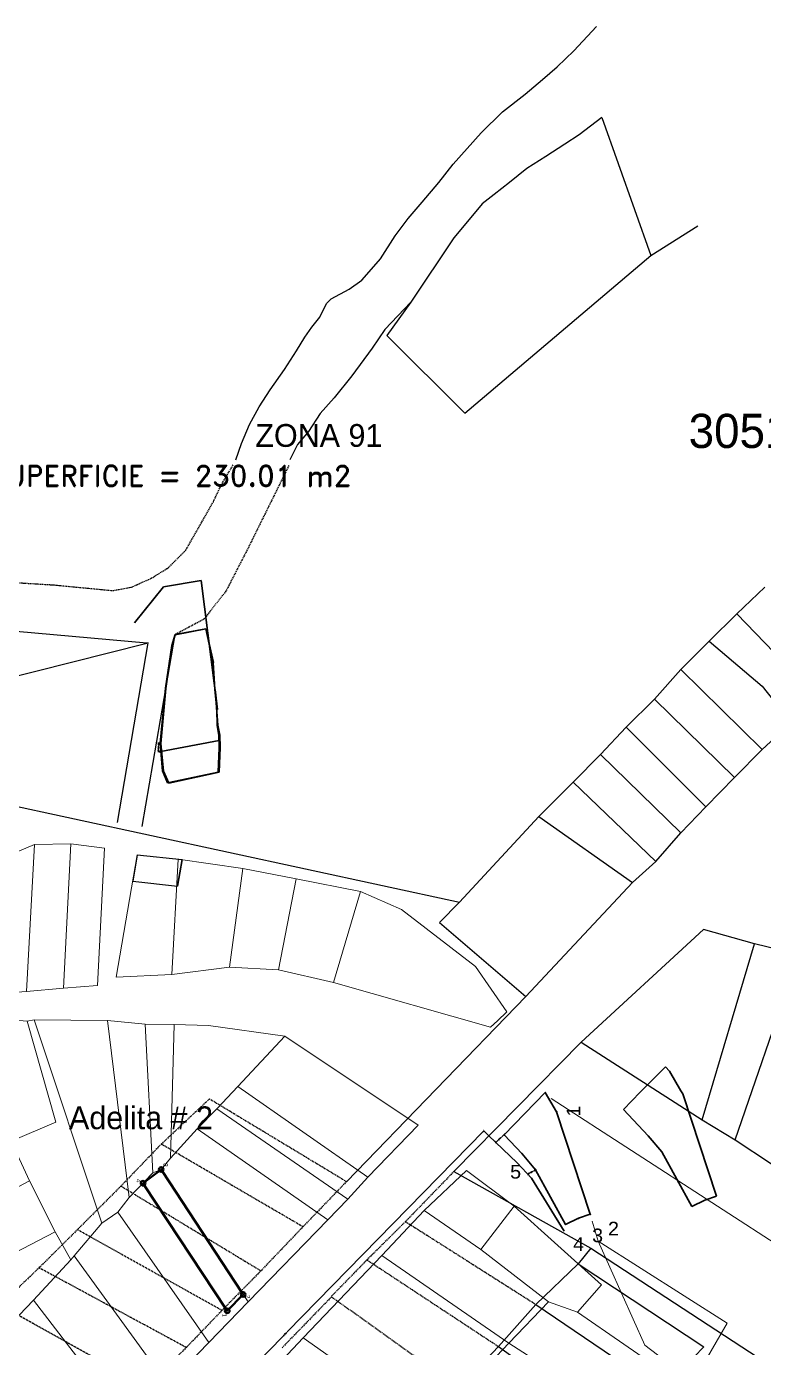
# Model space of a CAD drawing. Header units: millimetres. Extents: x 612074 to 614541, y 1316471 to 1317841.
# Drawn here: x 613413 to 613574.6, y 1317477.4 to 1317767.3 of the extents above; entities that cross this region are included whole.
import ezdxf
from ezdxf.enums import TextEntityAlignment as Align

# ---------------------------------------------------------------- set-up
doc = ezdxf.new("R2010")
doc.units = ezdxf.units.MM
doc.linetypes.add('bfo', pattern=[0, 0, 0])
doc.linetypes.add('HIDDEN', pattern=[0.375, 0.25, -0.125])
doc.layers.add('CAPA ROJA', color=1, linetype='Continuous')
doc.styles.add('HUECA1', font='HUECA1.shx')
doc.styles.add('MONOTXT4', font='Monotxt4.shx')
doc.styles.add('ROMANS', font='ROMANS', dxfattribs={"height": 0.2})
doc.styles.get("Standard").update_dxf_attribs({"font": 'arial.ttf'})
doc.styles.add('Style-ENGINEERING', font='ENGINEERING.shx')
doc.styles.add('Style-INTL_ISO', font='INTL_ISO.shx')

# ---------------------------------------------------------------- blocks, each defined once
blk = doc.blocks.new('_ARCHTICK')
at = {"color": 0, "linetype": 'ByBlock', "const_width": 0.15}
blk.add_lwpolyline([(-0.5, -0.5), (0.5, 0.5)], dxfattribs=at)

msp = doc.modelspace()

# ---------------------------------------------------------------- linework, layer by layer
at = {"layer": 'CAPA ROJA', "color": 1, "linetype": 'Continuous'}
for p, q in [((613533.05, 1317761.87), (613538.02, 1317767.26)), ((613529.34, 1317758.36), (613533.05, 1317761.87)), ((613526.14, 1317755.61), (613529.34, 1317758.36)), ((613522.38, 1317752.41), (613526.14, 1317755.61)), ((613517.36, 1317748.54), (613522.38, 1317752.41)), ((613512.74, 1317743.92), (613517.36, 1317748.54)), ((613539.15, 1317747.24), (613534.22, 1317743.47)), ((613539.15, 1317747.24), (613549.93, 1317717)), ((613506.54, 1317737.05), (613512.74, 1317743.92)), ((613534.22, 1317743.47), (613531.08, 1317741.44)), ((613531.08, 1317741.44), (613526.86, 1317738.74)), ((613503.45, 1317733.03), (613506.54, 1317737.05)), ((613526.86, 1317738.74), (613522.7, 1317736.1)), ((613522.7, 1317736.1), (613518.89, 1317733.04)), ((613499.79, 1317728.71), (613503.45, 1317733.03)), ((613518.89, 1317733.04), (613515.59, 1317730.35)), ((613496.7, 1317725.1), (613499.79, 1317728.71)), ((613512.95, 1317728.36), (613507.87, 1317722.26)), ((613515.59, 1317730.35), (613512.95, 1317728.36)), ((613493.85, 1317721.29), (613496.7, 1317725.1)), ((613507.87, 1317722.26), (613506.7, 1317720.84)), ((613549.93, 1317717), (613560.19, 1317723.52)), ((613490.6, 1317716.25), (613493.85, 1317721.29)), ((613506.7, 1317720.84), (613497.26, 1317706.75)), ((613509.11, 1317682.37), (613549.93, 1317717)), ((613486.54, 1317711.58), (613489.18, 1317714.58)), ((613489.18, 1317714.58), (613490.6, 1317716.25)), ((613483.75, 1317709.59), (613486.54, 1317711.58)), ((613479.79, 1317707.51), (613483.75, 1317709.59)), ((613477.35, 1317703.44), (613478.77, 1317706.49)), ((613478.77, 1317706.49), (613479.79, 1317707.51)), ((613497.26, 1317706.75), (613491.58, 1317700.75)), ((613497.26, 1317706.75), (613491.98, 1317699.43)), ((613475.58, 1317701.25), (613477.35, 1317703.44)), ((613472.23, 1317696.07), (613474.05, 1317699.07)), ((613474.05, 1317699.07), (613475.58, 1317701.25)), ((613491.58, 1317700.75), (613488.83, 1317696.69)), ((613491.98, 1317699.43), (613509.11, 1317682.37)), ((613488.83, 1317696.69), (613484.37, 1317690.58)), ((613469.59, 1317691.95), (613472.23, 1317696.07)), ((613466.44, 1317687.52), (613469.59, 1317691.95)), ((613484.37, 1317690.58), (613480.46, 1317685.75)), ((613464, 1317683.76), (613466.44, 1317687.52)), ((613480.46, 1317685.75), (613477.41, 1317682.3)), ((613461.87, 1317679.9), (613464, 1317683.76)), ((613477.41, 1317682.3), (613474.82, 1317678.38)), ((613460.15, 1317675.78), (613461.87, 1317679.9)), ((613474.82, 1317678.38), (613472.39, 1317675.53)), ((613458.93, 1317672.17), (613460.15, 1317675.78)), ((613472.39, 1317675.53), (613470.76, 1317672.13)), ((613568.77, 1317638.4), (613574.91, 1317644.22)), ((613562.72, 1317632.38), (613568.77, 1317638.4)), ((613568.77, 1317638.4), (613586.37, 1317620.1)), ((613439.4, 1317631.94), (613384.31, 1317636.87)), ((613556.51, 1317626.13), (613562.72, 1317632.38)), ((613562.72, 1317632.38), (613574.32, 1317622.52)), ((613400.54, 1317622.11), (613439.4, 1317631.94)), ((613550.72, 1317619.64), (613556.51, 1317626.13)), ((613556.51, 1317626.13), (613574.36, 1317608.61)), ((613574.32, 1317622.52), (613580.71, 1317614.42)), ((613544.54, 1317613.5), (613550.72, 1317619.64)), ((613550.72, 1317619.64), (613568.28, 1317602.46)), ((613538.85, 1317607.54), (613544.54, 1317613.5)), ((613544.54, 1317613.5), (613561.97, 1317596.04)), ((613574.36, 1317608.61), (613580.71, 1317614.42)), ((613532.87, 1317601.41), (613538.85, 1317607.54)), ((613538.85, 1317607.54), (613556.48, 1317590.33)), ((613568.28, 1317602.46), (613574.36, 1317608.61)), ((613375.04, 1317603.86), (613507.98, 1317575.1)), ((613525.34, 1317593.88), (613532.87, 1317601.41)), ((613532.87, 1317601.41), (613551.03, 1317584.06)), ((613561.97, 1317596.04), (613568.28, 1317602.46)), ((613556.48, 1317590.33), (613561.97, 1317596.04)), ((613507.98, 1317575.1), (613525.34, 1317593.88)), ((613525.34, 1317593.88), (613545.91, 1317579.4)), ((613551.03, 1317584.06), (613556.48, 1317590.33)), ((613545.91, 1317579.4), (613551.03, 1317584.06)), ((613522.52, 1317554.4), (613545.91, 1317579.4)), ((613507.98, 1317575.1), (613503.59, 1317570.61)), ((613503.59, 1317570.61), (613522.52, 1317554.4)), ((613561.49, 1317569.1), (613534.63, 1317544.35)), ((613572.68, 1317565.95), (613561.49, 1317569.1)), ((613561.18, 1317527.37), (613572.68, 1317565.95)), ((613582.34, 1317563.55), (613572.68, 1317565.95)), ((613568.4, 1317522.96), (613582.34, 1317563.55)), ((613522.52, 1317554.4), (613483.16, 1317513.77)), ((613534.63, 1317544.35), (613506.73, 1317516.01)), ((613534.63, 1317544.35), (613561.18, 1317527.37)), ((613561.18, 1317527.37), (613568.4, 1317522.96)), ((613568.4, 1317522.96), (613576.37, 1317517.69)), ((613506.73, 1317516.01), (613536.74, 1317499.17)), ((613536.74, 1317499.17), (613533.99, 1317495.77)), ((613536.74, 1317499.17), (613578.94, 1317471.58)), ((613533.99, 1317495.77), (613524.71, 1317486.84)), ((613533.99, 1317495.77), (613561.52, 1317477.52)), ((613524.71, 1317486.84), (613516.54, 1317477.58)), ((613524.71, 1317486.84), (613552.36, 1317468.08)), ((613516.54, 1317477.58), (613507.88, 1317468.56)), ((613516.54, 1317477.58), (613542.89, 1317458.65)), ((613561.52, 1317477.52), (613552.36, 1317468.08))]:
    msp.add_line(p, q, dxfattribs=at)
at = {"layer": 'CAPA ROJA', "color": 1, "linetype": 'Continuous', "lineweight": -3}
for p, q in [((613533.05, 1317761.87), (613538.02, 1317767.26)), ((613529.34, 1317758.36), (613533.05, 1317761.87)), ((613526.14, 1317755.61), (613529.34, 1317758.36)), ((613522.38, 1317752.41), (613526.14, 1317755.61)), ((613517.36, 1317748.54), (613522.38, 1317752.41)), ((613512.74, 1317743.92), (613517.36, 1317748.54)), ((613539.15, 1317747.24), (613534.22, 1317743.47)), ((613539.15, 1317747.24), (613549.93, 1317717)), ((613506.54, 1317737.05), (613512.74, 1317743.92)), ((613534.22, 1317743.47), (613531.08, 1317741.44)), ((613531.08, 1317741.44), (613526.86, 1317738.74)), ((613503.45, 1317733.03), (613506.54, 1317737.05)), ((613526.86, 1317738.74), (613522.7, 1317736.1)), ((613522.7, 1317736.1), (613518.89, 1317733.04)), ((613499.79, 1317728.71), (613503.45, 1317733.03)), ((613518.89, 1317733.04), (613515.59, 1317730.35)), ((613496.7, 1317725.1), (613499.79, 1317728.71)), ((613512.95, 1317728.36), (613507.87, 1317722.26)), ((613515.59, 1317730.35), (613512.95, 1317728.36)), ((613493.85, 1317721.29), (613496.7, 1317725.1)), ((613507.87, 1317722.26), (613506.7, 1317720.84)), ((613549.93, 1317717), (613560.19, 1317723.52)), ((613490.6, 1317716.25), (613493.85, 1317721.29)), ((613506.7, 1317720.84), (613497.26, 1317706.75)), ((613509.11, 1317682.37), (613549.93, 1317717)), ((613486.54, 1317711.58), (613489.18, 1317714.58)), ((613489.18, 1317714.58), (613490.6, 1317716.25)), ((613483.75, 1317709.59), (613486.54, 1317711.58)), ((613479.79, 1317707.51), (613483.75, 1317709.59)), ((613477.35, 1317703.44), (613478.77, 1317706.49)), ((613478.77, 1317706.49), (613479.79, 1317707.51)), ((613497.26, 1317706.75), (613491.58, 1317700.75)), ((613497.26, 1317706.75), (613491.98, 1317699.43)), ((613475.58, 1317701.25), (613477.35, 1317703.44)), ((613472.23, 1317696.07), (613474.05, 1317699.07)), ((613474.05, 1317699.07), (613475.58, 1317701.25)), ((613491.58, 1317700.75), (613488.83, 1317696.69)), ((613491.98, 1317699.43), (613509.11, 1317682.37)), ((613488.83, 1317696.69), (613484.37, 1317690.58)), ((613469.59, 1317691.95), (613472.23, 1317696.07)), ((613466.44, 1317687.52), (613469.59, 1317691.95)), ((613484.37, 1317690.58), (613480.46, 1317685.75)), ((613464, 1317683.76), (613466.44, 1317687.52)), ((613480.46, 1317685.75), (613477.41, 1317682.3)), ((613461.87, 1317679.9), (613464, 1317683.76)), ((613477.41, 1317682.3), (613474.82, 1317678.38)), ((613460.15, 1317675.78), (613461.87, 1317679.9)), ((613474.82, 1317678.38), (613472.39, 1317675.53)), ((613458.93, 1317672.17), (613460.15, 1317675.78)), ((613472.39, 1317675.53), (613470.76, 1317672.13))]:
    msp.add_line(p, q, dxfattribs=at)
at = {"layer": 'CAPA ROJA', "color": 1, "linetype": 'HIDDEN'}
for p, q in [((613455.7, 1317666.63), (613458.31, 1317671.05)), ((613470.52, 1317670.89), (613461.72, 1317653.07)), ((613453.98, 1317662.98), (613455.7, 1317666.63)), ((613451.29, 1317658.23), (613453.98, 1317662.98)), ((613447.91, 1317652.31), (613451.29, 1317658.23)), ((613461.72, 1317653.07), (613456.71, 1317643.31)), ((613444.08, 1317648.48), (613447.91, 1317652.31)), ((613440.36, 1317646.18), (613444.08, 1317648.48)), ((613406.97, 1317645.45), (613419.06, 1317644.71)), ((613419.06, 1317644.71), (613425.95, 1317644.04)), ((613425.95, 1317644.04), (613431.91, 1317643.47)), ((613431.91, 1317643.47), (613435.99, 1317644.22)), ((613435.99, 1317644.22), (613440.36, 1317646.18)), ((613456.71, 1317643.31), (613451.88, 1317637.18)), ((613451.88, 1317637.18), (613445.59, 1317633.83)), ((613439.7, 1317632.02), (613439.4, 1317631.94)), ((613453.11, 1317531.91), (613442.59, 1317522.06)), ((613483.16, 1317513.77), (613453.11, 1317531.91)), ((613442.59, 1317522.06), (613433.71, 1317512.81)), ((613442.59, 1317522.06), (613473.65, 1317503.91)), ((613483.16, 1317513.77), (613473.65, 1317503.91)), ((613506.73, 1317516.01), (613496.11, 1317505.02)), ((613433.71, 1317512.81), (613424.19, 1317503.28)), ((613433.71, 1317512.81), (613464.41, 1317494.22)), ((613496.11, 1317505.02), (613487.66, 1317496.62)), ((613496.11, 1317505.02), (613524.71, 1317486.84)), ((613424.19, 1317503.28), (613415.79, 1317494.91)), ((613424.19, 1317503.28), (613455.88, 1317485.55)), ((613473.65, 1317503.91), (613464.41, 1317494.22)), ((613487.66, 1317496.62), (613479.83, 1317488.57)), ((613487.66, 1317496.62), (613516.54, 1317477.58)), ((613415.79, 1317494.91), (613407.25, 1317486.72)), ((613415.79, 1317494.91), (613448.07, 1317477.42)), ((613464.41, 1317494.22), (613455.88, 1317485.55)), ((613479.9, 1317488.52), (613469.04, 1317477.32)), ((613479.9, 1317488.52), (613507.88, 1317468.56)), ((613407.25, 1317486.72), (613439.41, 1317468.76)), ((613455.88, 1317485.55), (613448.07, 1317477.42)), ((613455.88, 1317485.55), (613455.88, 1317485.55)), ((613448.07, 1317477.42), (613439.41, 1317468.76))]:
    msp.add_line(p, q, dxfattribs=at)
at = {"layer": 'CAPA ROJA', "color": 1, "lineweight": 30, "ltscale": 0.5}
for p, q in [((613443, 1317644.26), (613436.67, 1317636.43)), ((613451.28, 1317645.65), (613443, 1317644.26)), ((613454.88, 1317617.4), (613451.28, 1317645.65)), ((613445.59, 1317633.83), (613444.83, 1317631.4)), ((613444.83, 1317631.4), (613445.59, 1317633.83)), ((613445.6, 1317633.78), (613444.86, 1317631.34)), ((613452.32, 1317635.1), (613445.59, 1317633.83)), ((613445.59, 1317633.83), (613452.32, 1317635.1)), ((613452.32, 1317635.1), (613445.6, 1317633.78)), ((613453.92, 1317627.69), (613452.32, 1317635.1)), ((613452.32, 1317635.1), (613453.92, 1317627.69)), ((613453.98, 1317627.7), (613452.32, 1317635.1)), ((613444.83, 1317631.4), (613443.44, 1317622.07)), ((613443.44, 1317622.07), (613444.83, 1317631.4)), ((613444.86, 1317631.34), (613443.54, 1317622)), ((613454.29, 1317621.74), (613453.92, 1317627.69)), ((613453.92, 1317627.69), (613454.29, 1317621.74)), ((613443.44, 1317622.07), (613442.28, 1317610.02)), ((613442.28, 1317610.02), (613443.44, 1317622.07)), ((613443.54, 1317622), (613442.47, 1317609.95)), ((613454.74, 1317617.38), (613454.29, 1317621.74)), ((613454.29, 1317621.74), (613454.74, 1317617.38)), ((613454.96, 1317613.92), (613454.4, 1317621.76)), ((613454.4, 1317621.76), (613454.88, 1317617.4)), ((613454.8, 1317613.9), (613454.74, 1317617.38)), ((613454.74, 1317617.38), (613454.8, 1317613.9)), ((613455.19, 1317611.73), (613454.8, 1317613.9)), ((613454.8, 1317613.9), (613455.19, 1317611.73)), ((613455.37, 1317611.75), (613454.96, 1317613.92)), ((613442.28, 1317610.02), (613441.8, 1317610.02)), ((613441.93, 1317610.02), (613441.93, 1317609.62)), ((613442.28, 1317610.02), (613442.83, 1317603.94)), ((613442.45, 1317608.13), (613442.28, 1317610.02)), ((613455.22, 1317610.61), (613442.45, 1317608.13)), ((613442.47, 1317609.95), (613443.07, 1317603.87)), ((613455.26, 1317608.99), (613455.19, 1317611.73)), ((613455.19, 1317611.73), (613455.22, 1317610.61)), ((613455.46, 1317609.01), (613455.37, 1317611.75)), ((613442.45, 1317608.13), (613441.8, 1317608.13)), ((613441.93, 1317608.13), (613441.93, 1317608.54)), ((613455.01, 1317603.61), (613455.26, 1317608.99)), ((613455.26, 1317603.63), (613455.46, 1317609.01)), ((613442.83, 1317603.94), (613443.91, 1317601.29)), ((613443.07, 1317603.87), (613444.17, 1317601.22)), ((613443.91, 1317601.29), (613455.01, 1317603.61)), ((613444.17, 1317601.22), (613455.26, 1317603.63)), ((613517.72, 1317524.07), (613526.76, 1317533.33)), ((613526.76, 1317533.33), (613529.23, 1317529.11)), ((613529.23, 1317529.11), (613536.61, 1317506.62)), ((613513.29, 1317524.92), (613470.19, 1317480.82)), ((613514.42, 1317523.82), (613513.2, 1317525.01)), ((613514.31, 1317523.92), (613520.6, 1317517.9)), ((613515.91, 1317522.39), (613515.82, 1317522.48)), ((613515.91, 1317522.39), (613516.43, 1317522.88)), ((613517.76, 1317524.12), (613517.24, 1317523.63)), ((613517.76, 1317524.12), (613517.68, 1317524.21)), ((613521.67, 1317519.9), (613517.72, 1317524.07)), ((613524.64, 1317516.38), (613521.67, 1317519.9)), ((613520.6, 1317517.9), (613523.75, 1317514.53)), ((613524.64, 1317516.38), (613524.25, 1317516.17)), ((613524.63, 1317516.38), (613524.57, 1317516.49)), ((613531.22, 1317504.38), (613524.64, 1317516.38)), ((613522.92, 1317515.42), (613522.86, 1317515.53)), ((613522.92, 1317515.42), (613523.31, 1317515.64)), ((613523.75, 1317514.53), (613530.93, 1317502.88)), ((613534.07, 1317505.76), (613531.22, 1317504.38)), ((613536.61, 1317506.62), (613534.07, 1317505.76)), ((613426.08, 1317435.67), (613469.18, 1317479.77))]:
    msp.add_line(p, q, dxfattribs=at)
at = {"layer": 'CAPA ROJA', "color": 1, "ltscale": 0.5}
for p, q in [((613438.35, 1317591.69), (613445.59, 1317633.83)), ((613432.93, 1317592.62), (613439.7, 1317632.02)), ((613437.28, 1317585.48), (613436.29, 1317579.68)), ((613437.28, 1317585.48), (613447.13, 1317584.43)), ((613447.13, 1317584.43), (613446.13, 1317578.64)), ((613446.13, 1317578.64), (613447.13, 1317584.43)), ((613436.29, 1317579.68), (613446.13, 1317578.64)), ((613438.56, 1317513.43), (613442.53, 1317516.46)), ((613442.53, 1317516.46), (613460.5, 1317489.03)), ((613457.02, 1317485.44), (613438.56, 1317513.43)), ((613460.5, 1317489.03), (613457.02, 1317485.44))]:
    msp.add_line(p, q, dxfattribs=at)
at = {"layer": 'CAPA ROJA', "color": 1, "linetype": 'Continuous', "lineweight": 13}
for p, q in [((613405.94, 1317584.03), (613414.77, 1317587.73)), ((613413, 1317555.48), (613414.77, 1317587.73)), ((613414.77, 1317587.73), (613422.72, 1317587.9)), ((613421.1, 1317556.27), (613422.72, 1317587.9)), ((613422.72, 1317587.9), (613430.09, 1317586.96)), ((613430.09, 1317586.96), (613429.58, 1317576.91)), ((613432.68, 1317558.67), (613437.28, 1317585.48)), ((613437.28, 1317585.48), (613446.27, 1317584.53)), ((613444.85, 1317559.21), (613446.27, 1317584.53)), ((613446.27, 1317584.53), (613460.47, 1317582.48)), ((613457.54, 1317560.83), (613460.47, 1317582.48)), ((613460.47, 1317582.48), (613472.11, 1317580.26)), ((613472.11, 1317580.26), (613468.24, 1317560.29)), ((613472.11, 1317580.26), (613486.24, 1317577.41)), ((613480.29, 1317557.48), (613486.24, 1317577.41)), ((613486.24, 1317577.41), (613495.23, 1317573.53)), ((613429.58, 1317576.91), (613428.55, 1317556.79)), ((613495.23, 1317573.53), (613511.45, 1317561.02)), ((613457.54, 1317560.83), (613444.85, 1317559.21)), ((613468.24, 1317560.29), (613457.54, 1317560.83)), ((613480.29, 1317557.48), (613468.24, 1317560.29)), ((613511.45, 1317561.02), (613518.34, 1317551.03)), ((613444.85, 1317559.21), (613432.68, 1317558.67)), ((613514.78, 1317547.64), (613480.29, 1317557.48)), ((613413, 1317555.48), (613405.98, 1317554.99)), ((613421.1, 1317556.27), (613413, 1317555.48)), ((613428.55, 1317556.79), (613421.1, 1317556.27)), ((613396.95, 1317550.17), (613413.15, 1317549.01)), ((613413.15, 1317549.01), (613414.67, 1317549.32)), ((613419.4, 1317526.82), (613413.15, 1317549.01)), ((613414.67, 1317549.32), (613430.75, 1317549.14)), ((613429.49, 1317504.69), (613414.67, 1317549.32)), ((613430.75, 1317549.14), (613439.01, 1317548.37)), ((613435.53, 1317510.27), (613430.75, 1317549.14)), ((613439.01, 1317548.37), (613445.37, 1317548.26)), ((613439.01, 1317548.37), (613440.72, 1317515.73)), ((613444.59, 1317518.91), (613445.37, 1317548.26)), ((613445.37, 1317548.26), (613452.92, 1317548.06)), ((613516.29, 1317549.08), (613514.78, 1317547.64)), ((613518.34, 1317551.03), (613516.29, 1317549.08)), ((613452.92, 1317548.06), (613469.64, 1317545.73)), ((613459.32, 1317534.63), (613469.64, 1317545.73)), ((613469.64, 1317545.73), (613498.9, 1317526.15)), ((613459.32, 1317534.63), (613454.72, 1317529.76)), ((613487.88, 1317514.74), (613459.32, 1317534.63)), ((613528.02, 1317531.99), (613608.02, 1317480.21)), ((613454.72, 1317529.76), (613450.41, 1317525.38)), ((613483.43, 1317509.9), (613454.72, 1317529.76)), ((613419.4, 1317526.82), (613409.65, 1317522.65)), ((613444.59, 1317518.91), (613450.41, 1317525.38)), ((613479.09, 1317505.37), (613450.41, 1317525.38)), ((613498.9, 1317526.15), (613487.88, 1317514.74)), ((613413.67, 1317513.93), (613409.65, 1317522.65)), ((613442.53, 1317516.46), (613440.72, 1317515.73)), ((613444.59, 1317518.91), (613442.53, 1317516.46)), ((613442.53, 1317516.46), (613461.58, 1317487.38)), ((613386.61, 1317499.64), (613413.67, 1317513.93)), ((613413.67, 1317513.93), (613419.3, 1317502.77)), ((613440.72, 1317515.73), (613435.53, 1317510.27)), ((613487.88, 1317514.74), (613483.43, 1317509.9)), ((613500.19, 1317507.43), (613509.48, 1317516.24)), ((613509.48, 1317516.24), (613519.96, 1317508.41)), ((613435.53, 1317510.27), (613433.03, 1317507.07)), ((613483.43, 1317509.9), (613479.09, 1317505.37)), ((613512.62, 1317498.9), (613519.96, 1317508.41)), ((613519.96, 1317508.41), (613539.13, 1317491.15)), ((613433.03, 1317507.07), (613429.49, 1317504.69)), ((613452.95, 1317478.5), (613433.03, 1317507.07)), ((613479.09, 1317505.37), (613461.58, 1317487.38)), ((613490.89, 1317497.58), (613500.19, 1317507.43)), ((613500.19, 1317507.43), (613512.62, 1317498.9)), ((613538.33, 1317500.75), (613537.07, 1317505.12)), ((613419.3, 1317502.77), (613392.72, 1317488.96)), ((613419.3, 1317502.77), (613422.71, 1317496.6)), ((613423.47, 1317497.49), (613429.49, 1317504.69)), ((613548.57, 1317477.91), (613538.33, 1317500.75)), ((613538.33, 1317500.75), (613566.64, 1317482.73)), ((613422.71, 1317496.6), (613414.56, 1317487.74)), ((613423.47, 1317497.49), (613422.71, 1317496.6)), ((613423.47, 1317497.49), (613443.97, 1317469.27)), ((613473.67, 1317479.5), (613490.89, 1317497.58)), ((613518.79, 1317478.37), (613490.89, 1317497.58)), ((613512.62, 1317498.9), (613527.48, 1317487.43)), ((613539.13, 1317491.15), (613533.86, 1317485.11)), ((613414.56, 1317487.74), (613408.22, 1317481.18)), ((613435.47, 1317460.53), (613414.56, 1317487.74)), ((613461.58, 1317487.38), (613452.95, 1317478.5)), ((613527.48, 1317487.43), (613518.79, 1317478.37)), ((613533.86, 1317485.11), (613527.48, 1317487.43)), ((613533.86, 1317485.11), (613556.97, 1317469.22)), ((613566.64, 1317482.73), (613559.18, 1317469.88)), ((613465.01, 1317470.36), (613473.67, 1317479.5)), ((613473.67, 1317479.5), (613500.92, 1317460.35)), ((613452.95, 1317478.5), (613443.97, 1317469.27)), ((613510.29, 1317469.44), (613518.79, 1317478.37)), ((613518.79, 1317478.37), (613547.95, 1317459.66)), ((613559.18, 1317469.88), (613548.57, 1317477.91))]:
    msp.add_line(p, q, dxfattribs=at)
at = {"layer": 'CAPA ROJA', "color": 1, "linetype": 'bfo', "lineweight": 30, "ltscale": 0.5}
for p, q in [((613553.15, 1317539), (613547.61, 1317533.41)), ((613554.02, 1317538.03), (613553.15, 1317539)), ((613556.51, 1317533.71), (613554.02, 1317538.03)), ((613547.61, 1317533.41), (613543.92, 1317529.61)), ((613556.91, 1317533.06), (613556.51, 1317533.71)), ((613564.3, 1317510.58), (613556.91, 1317533.06)), ((613543.92, 1317529.61), (613549.35, 1317523.86)), ((613549.35, 1317523.86), (613552.32, 1317520.34)), ((613552.32, 1317520.34), (613558.9, 1317508.33)), ((613561.76, 1317509.72), (613564.3, 1317510.58)), ((613558.9, 1317508.33), (613561.76, 1317509.72))]:
    msp.add_line(p, q, dxfattribs=at)
at = {"layer": 'CAPA ROJA', "color": 1, "lineweight": 40, "ltscale": 0.5}
for p, q in [((613442.13, 1317516.16), (613438.96, 1317513.73)), ((613460.23, 1317489.44), (613442.8, 1317516.04)), ((613438.83, 1317513.01), (613456.74, 1317485.86)), ((613457.37, 1317485.8), (613460.16, 1317488.67))]:
    msp.add_line(p, q, dxfattribs=at)
for centre in [(613442.53, 1317516.46), (613438.56, 1317513.43), (613460.5, 1317489.03), (613457.02, 1317485.44)]:
    msp.add_circle(centre, 0.5, dxfattribs=at)
at = {"layer": 'CAPA ROJA', "color": 1, "lineweight": 30, "ltscale": 0.5}
for p in [(613526.76, 1317533.33), (613529.23, 1317529.11), (613521.67, 1317519.9), (613524.64, 1317516.38), (613534.07, 1317505.76), (613536.61, 1317506.62), (613531.22, 1317504.38)]:
    msp.add_point(p, dxfattribs=at)
at = {"layer": 'CAPA ROJA', "color": 1, "ltscale": 0.5}
for p in [(613442.53, 1317516.46), (613438.56, 1317513.43), (613460.5, 1317489.03), (613457.02, 1317485.44)]:
    msp.add_point(p, dxfattribs=at)

# ---------------------------------------------------------------- block references
at = {"layer": 'CAPA ROJA', "color": 1, "lineweight": 30, "ltscale": 0.5}
for p, xscale, yscale, zscale, rotation in [((613441.93, 1317610.02), 0.5, 0.5, 0.5, 90), ((613441.93, 1317608.13), 0.5, 0.5, 0.5, 270), ((613513.29, 1317524.92), 0.5, 0.5, 0.5, 45.66128085071114), ((613515.91, 1317522.39), 0.5, 0.5, 0.5, 223.0409427944276), ((613517.76, 1317524.12), 0.5, 0.5, 0.5, 43.04094279442759), ((613524.64, 1317516.38), 0.5, 0.5, 0.5, 29.33438703012635), ((613522.92, 1317515.42), 0.4999999999999999, 0.4999999999999999, 0.4999999999999999, 209.3343870301263)]:
    msp.add_blockref('_ARCHTICK', p, dxfattribs=dict(at, xscale=xscale, yscale=yscale, zscale=zscale, rotation=rotation))

# ---------------------------------------------------------------- texts
at = {"layer": 'CAPA ROJA', "color": 1, "linetype": 'Continuous', "lineweight": -3}
for s, height, style, p in [('3051-4-09-007', 7.5, 'Style-ENGINEERING', (613591.11, 1317678.51)), ('ZONA 91', 5, 'Style-INTL_ISO', (613477.11, 1317677.51)), (' Adelita # 2', 5, 'Style-INTL_ISO', (613437.17, 1317527.79))]:
    msp.add_text(s, height=height, dxfattribs=dict(at, style=style)).set_placement(p, align=Align.MIDDLE_CENTER)
at = {"layer": 'CAPA ROJA', "color": 1, "ltscale": 0.5, "style": 'HUECA1'}
msp.add_text('SUPERFICIE = 230.01 m2', height=4.5, dxfattribs=at).set_placement((613444.48, 1317668.66), align=Align.MIDDLE)
at = {"layer": 'CAPA ROJA', "color": 1, "lineweight": 30, "ltscale": 0.5}
msp.add_text('1', height=3, rotation=90, dxfattribs=at).set_placement((613531.44, 1317529.26), align=Align.TOP_CENTER)
at = {"layer": 'CAPA ROJA', "color": 1, "ltscale": 0.5}
msp.add_text('3', height=1, rotation=270, dxfattribs=at).set_placement((613442.7, 1317517.45), align=Align.BOTTOM_CENTER)
at = {"layer": 'CAPA ROJA', "color": 1, "lineweight": 30, "ltscale": 0.5, "style": 'MONOTXT4'}
for s, p in [('5', (613518.96, 1317514.45)), ('2', (613540.42, 1317501.98)), ('3', (613536.93, 1317500.48)), ('4', (613532.76, 1317498.58))]:
    msp.add_text(s, height=3, dxfattribs=at).set_placement(p)
at = {"layer": 'CAPA ROJA', "color": 1, "ltscale": 0.5}
msp.add_text('4', height=1, rotation=270, dxfattribs=at).set_placement((613437.57, 1317513.59), align=Align.MIDDLE_RIGHT)
msp.add_text('2', height=1, rotation=270, dxfattribs=at).set_placement((613461.5, 1317488.93), align=Align.MIDDLE_LEFT)
msp.add_text('1', height=1, rotation=270, dxfattribs=at).set_placement((613456.92, 1317484.45), align=Align.TOP_CENTER)
at = {"layer": 'CAPA ROJA', "color": 30, "lineweight": 30, "ltscale": 0.5, "char_height": 0.2, "attachment_point": 5, "style": 'ROMANS'}
for s, insert, rotation in [('\\A1;1.89m.', (613441.93, 1317609.08), 90), ('\\A1;2.54m.', (613516.84, 1317523.25), 43.0409), ('\\A1;1.97m.', (613523.78, 1317515.9), 29.3344), ('\\A1;124.78m.', (613469.68, 1317480.3), 45.6613)]:
    msp.add_mtext(s, dxfattribs=dict(at, insert=insert, rotation=rotation))

doc.saveas('drawing.dxf')
